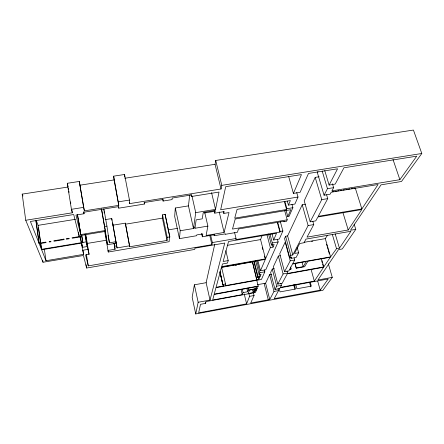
<?xml version="1.0" encoding="UTF-8"?>
<svg xmlns="http://www.w3.org/2000/svg" width="444" height="444" viewBox="0 0 444 444"><rect width="100%" height="100%" fill="white"/><g stroke="black" fill="none" stroke-linecap="round" stroke-linejoin="round"><path stroke-width="0.67" d="M125.347 223.154L129.587 245.793L117.038 247.913L112.654 222.982L112.937 225.191L125.347 223.154L129.665 246.77L167.038 240.443L162.404 218.126L162.521 214.824L165.107 214.402L169.819 236.907L169.414 237.174L169.136 241.697L108.286 252.014L104.634 231.052M284.693 210.684L287.19 219.824L286.53 221.317L283.96 221.756L284.188 221.24L238.417 228.993L237.468 232.24L225.191 234.327L225.313 233.833L214.202 235.72L214.413 234.732L202.325 236.785L202.836 233.899L196.709 234.932L196.581 235.736L179.443 238.633L180.209 230.741L193.495 228.516L195.726 212.643L215.529 209.39L219.025 192.058L191.447 196.492L191.636 194.927L172.189 198.046L172.094 199.6L163.092 201.049L163.148 199.495L144.367 202.508L144.4 204.051L118.792 208.164L118.542 206.837M169.808 237.107L165.107 214.402M167.038 240.443L167.21 237.346L162.521 214.824M189.693 195.088L188.45 205.877L175.308 208.014L174.681 216.417L179.443 238.633M207.875 226.101L194.933 228.272L196.159 219.858L202.214 218.853L203.274 212.426L215.312 210.445L214.763 213.159L224.22 211.599L223.798 213.431L229.015 212.565L224.103 232.44L206.11 235.492L207.875 226.101L204.662 212.182M129.443 202.275L129.698 203.613L221.034 188.989L215.051 164.302L215.723 160.462L413.425 130.059L421.8 153.491L401.504 181.474L381.024 184.854L350.483 230.275L355.766 229.359L354.146 224.109M214.757 244.211L206.133 282.689L194.378 284.804L192.163 297.286L195.732 313.941L322.882 290.304L332.273 277.378L328.366 263.83M221.034 188.989L221.784 185.364L215.723 160.462M195.732 313.941L198.163 302.264L194.378 284.804M85.731 234.171L89.061 254.284L85.598 254.873L88.273 265.889L211.899 244.661L212.349 242.568L210.65 235.22M248.79 293.084L249.584 296.342L246.609 303.829L198.635 312.876L200.527 304.307L205.594 303.374L206.033 301.576L255.394 292.513L256.244 290.598L255.75 288.611M198.163 302.264L210.012 300.089L224.764 243.04L194.938 248.168L194.744 249.423L86.624 268.026L83.466 255.478L43.001 262.243L25.73 220.257L22.2 194.117L68.187 187.007L67.277 183.294L79.298 181.446L84.371 210.867L118.787 205.356L113.658 176.163L124.548 174.486L129.459 200.072L129.698 203.613M225.841 250.671L228.194 260.595L227.478 263.076L222.477 263.958L221.756 266.622L265.523 258.88L270.341 247.591L267.038 234.937M234.582 232.545L236.036 238.511L235.709 239.632L279.903 232.051L280.153 231.474L277.7 222.333M277.445 239.344L278.138 241.952L265.74 269.797L260.467 270.74L265.307 259.396L221.512 267.144L216.062 287.318L223.26 286.019L223.676 284.621L222.86 284.771L219.935 271.378M221.556 267.016L225.508 283.977L224.975 285.708L256.821 279.942L252.42 261.749L254.295 261.422M265.523 258.88L260.573 239.588L262.01 235.808M256.821 279.942L252.42 261.749M256.76 280.253L258.214 286.086L257.892 286.818L255.766 287.201L255.96 286.763L214.125 294.477L212.659 300.05L242.285 294.611L243.079 292.585L242.28 289.255M243.079 292.585L247.674 291.747L248.368 290.054L247.874 288.045M296.709 192.474L297.996 197.042L294.883 204.046L288.428 205.117L290.376 200.549L237.096 209.34L234.715 218.154L286.558 209.507L286.891 208.724L284.909 201.521M332.445 183.772L333.633 187.679L331.923 190.853L399.878 179.681L416.744 156.155L343.956 167.782L335.214 184.071L329.109 185.065L337.573 168.803L308.497 173.449L300.1 192.319L293.417 193.412L301.448 174.575L225.702 186.674L220.657 209.768L297.996 197.042M270.341 247.591L273.038 247.125L274.153 244.561L271.428 245.038L272.311 242.968L270.08 234.471M280.414 221.872L282.878 231.008L279.304 239.039L273.654 240.015L276.54 233.244L228.555 241.481L223.143 261.483L228.194 260.595M256.904 279.742L258.802 279.398L259.807 277.089L257.803 277.639L258.125 276.889L254.251 261.411M258.125 276.889L260.045 276.54L261.055 274.214L259.118 274.564L259.907 272.727L256.921 260.883M252.925 289.538L253.402 292.568L248.102 293.54L249.517 290.132L255.949 288.955L255.705 289.51L256.821 289.305L257.204 288.439L256.71 286.436M253.574 292.18L254.612 291.986L255.134 290.803L254.645 288.816M291.98 204.456L292.89 207.725L289.027 216.422L287.79 216.628L290.831 209.718L235.231 219.003L232.484 229.076L287.19 219.824M252.592 289.272L254.062 295.515L250.71 303.052L269.752 299.528L273.976 291.436L269.652 274.597L271.611 274.248M264.324 269.874L264.824 271.845L261.438 279.448L215.962 287.679L214.224 294.111L258.214 286.086M305.328 204.257L302.214 204.773L287.623 235.908L285.614 236.252L284.554 238.545L289.66 257.498L291.669 257.143L291.02 258.386L296.065 257.492L298.629 252.747L297.18 247.475M319.136 176.745L315.196 177.378L304.201 200.805L310.195 221.811L315.784 220.862L317.86 217.005L361.793 209.551L348.224 229.981L307.026 237.135L313.769 224.597L312.842 221.356M317.976 171.456L317.388 172.705L324.065 195.205L330.125 194.206L331.18 192.235L378.049 184.521L361.866 208.93L318.22 216.328L327.739 198.64L326.568 194.722M269.752 299.528L265.612 283.2L269.652 274.597M274.27 268.67L272.266 269.031L270.629 272.511L274.997 289.471L279.642 288.617L280.07 287.829L328.199 278.987L320.224 290.148L274.209 298.695L278.582 290.587L278.077 288.65M280.303 255.694L278.366 256.033L273.31 266.805L277.8 284.099L282.179 283.3L287.268 273.843L323.543 267.282L314.341 281.13L280.314 287.379L281.418 285.331L280.902 283.355M289.66 257.498L290.776 255.333L285.614 236.252M290.776 255.333L292.796 254.973L308.114 225.569L302.214 204.773M274.997 289.471L276.706 286.191L272.266 269.031M277.8 284.099L283.094 273.954L278.366 256.033M310.195 221.811L321.761 199.633L315.196 177.378M324.065 195.205L327.461 188.689L322.178 171.057M284.515 271.745L290.226 260.817L285.192 242.102L279.737 253.696L284.515 271.745L288.811 270.973L289.643 269.425L291.064 268.898L290.543 266.955M287.057 270.907L287.468 273.471L323.798 266.899L330.319 257.243L307.87 261.261L304.645 266.727L296.248 268.237L295.021 263.719M294.161 258.014L294.705 260.018L292.751 263.647L330.586 256.876L336.535 248.712L339.438 248.196L350.871 231.285L305.971 239.1L304.007 242.751L299.694 243.506L294.461 253.485L298.629 252.747M296.248 268.237L295.221 263.353M296.448 267.882L303.258 266.655L306.243 261.549L292.563 263.997L289.804 269.125L291.064 268.898M304.134 242.319L325.28 238.628L327.572 235.176M355.766 229.359L342.285 248.951L338.472 249.628L317.932 280.009L332.273 277.378M276.706 286.191L281.418 285.331M255.134 290.803L256.244 290.598M273.976 291.436L278.582 290.587M249.584 296.342L254.062 295.515M257.442 284.682L265.612 283.2M248.368 290.054L257.204 288.439M222.96 284.438L225.508 283.977M283.094 273.954L287.651 273.132M290.226 260.817L294.705 260.018M259.907 272.727L264.824 271.845M221.428 267.432L252.336 261.966M235.387 265.334L236.73 265.096M311.533 241.37L312.881 241.131M272.311 242.968L278.138 241.952M308.114 225.569L313.769 224.597M212.349 242.568L236.036 238.511M280.153 231.474L282.878 231.008M227.361 245.316L260.573 239.588M38.556 227.872L41.647 249.767L81.435 243.134L82.473 247.325L87.279 246.52L85.292 234.515M108.081 235.303L109.407 242.807L115.917 241.719L116.112 243.24L107.47 244.688L105.084 231.102M81.418 242.768L82.64 250.272L87.934 249.378L89.061 254.284M108.286 252.014L108.036 250.427L115.046 249.239L114.646 246.204L116.783 245.843M167.21 237.346L169.819 236.907M78.566 232.562L79.343 237.074L73.704 214.524L30.397 221.478L46.004 260.722L83.661 254.351L83 250.316M321.761 199.633L327.739 198.64M80.231 236.175L81.224 242.274L82.762 242.019L82.862 242.435L86.208 241.88L87.279 246.52M80.336 236.597L81.324 242.69L41.475 249.334L38.09 225.352L36.264 220.518M286.891 208.724L292.89 207.725M86.708 243.517L106.532 240.204M168.043 229.931L177.611 228.338M125.436 224.198L162.404 218.126M332.312 191.764L333.66 191.542M335.015 191.32L336.363 191.098M337.712 190.876L339.066 190.654M340.415 190.432L341.763 190.21M343.118 189.988L344.466 189.766M345.815 189.544L347.169 189.322M348.518 189.1L349.866 188.872M351.221 188.65L352.569 188.428M353.918 188.206L355.272 187.984L361.866 208.93M204.39 212.998L214.94 211.261M83.722 211.733L84.055 213.747L75.946 215.051L80.691 234.576L105.256 230.525L101.521 208.885M79.221 236.585L72.1 237.762L72.233 238.245L81.224 236.757L81.008 235.42M105.3 219.614L111.738 218.565L117.038 247.913M164.707 214.68L165.096 214.619M327.461 188.689L333.633 187.679M104.618 226.473L106.921 226.096L103.924 209.196M38.09 225.352L75.436 219.314M67.277 183.294L71.44 209.318L83.627 207.376L84.371 210.867M118.431 201.831L129.459 200.072M221.784 185.364L421.8 153.491M25.73 220.257L72.322 212.798L71.889 210.084M80.081 185.17L114.064 179.914L113.658 176.163M124.836 178.249L215.051 164.302M22.2 194.117L22.949 196.048M392.996 159.468L399.878 179.681M342.807 212.177L348.224 229.981M324.742 170.574L329.109 185.065M335.231 234.01L339.438 248.196M332.345 234.515L336.535 248.712M325.28 238.628L330.586 256.876M326.54 244.217L327.106 246.17M327.483 247.475L328.049 249.428M328.427 250.732L329.376 253.985M321.367 258.391L323.798 266.899M321.672 260.745L322.233 262.704M322.61 264.014L323.165 265.973M288.589 176.218L293.417 193.412M317.699 281.146L320.224 290.148M311.089 269.475L314.341 281.13M310.256 282.306L311.311 286.13L296.881 288.794L295.848 284.954M287.329 201.149L288.428 205.117M309.573 282.445L310.806 286.896M302.014 262.138L303.258 266.655M284.404 201.659L286.558 209.507M285.98 210.04L287.79 216.628M287.623 235.908L292.796 254.973M290.67 257.087L291.02 258.386M290.559 267.904L290.903 269.197M294.3 284.565L295.504 289.05L280.031 291.902L279.193 288.683M277.284 222.272L279.903 232.051M293.673 284.698L294.872 289.166M272.089 234.082L273.654 240.015M272.339 244.461L273.038 247.125M268.542 233.994L271.428 245.038M262.238 247.441L262.748 249.434M264.452 256.071L264.968 258.064M264.152 283.466L268.281 299.8M257.786 260.14L260.467 270.74M71.44 209.318L72.322 212.798M259.368 273.848L260.045 276.54M255.666 260.828L259.118 274.564M258.303 277.4L258.802 279.398M253.774 261.533L257.803 277.639M82.64 250.272L83.661 254.351M253.962 289.349L254.612 291.986M81.224 242.274L81.324 242.69M246.864 288.417L247.674 291.747M81.224 236.757L80.908 235.453L105.395 231.407L107.47 244.688M244.228 293.961L246.609 303.829M223.321 211.449L223.798 213.431M241.014 289.322L242.285 294.611M219.214 211.932L224.103 232.44M211.555 192.613L215.529 209.39M214.136 210.5L214.763 213.159M213.891 234.399L214.202 235.72M220.141 272.566L223.26 286.019M219.991 272.383L222.86 284.771M209.757 235.37L211.899 244.661M201.576 233.461L202.325 236.785M191.913 195.765L195.726 212.643M190.992 194.483L191.447 196.492M194.633 226.94L194.933 228.272M206.133 282.689L210.012 300.089M188.45 205.877L193.495 228.516M205.3 302.048L205.594 303.374M175.308 208.014L180.209 230.741M84.055 213.747L83.727 212.232L118.631 206.638L118.792 208.164M162.671 199.023L163.092 201.049M144.128 202.697L144.4 204.051M114.064 179.914L118.787 205.356M114.163 243.512L114.646 246.204M113.969 243.24L115.046 249.239M101.482 209.124L105.256 230.525M79.298 181.446L83.627 207.376M85.459 234.404L87.934 249.378M84.982 234.438L86.208 241.88M86.413 254.54L88.273 265.889M81.646 234.993L82.862 242.435M81.657 235.242L82.762 242.019M86.081 264.707L86.624 268.026M78.277 218.687L79.698 227.389M79.914 228.727L80.131 230.064M80.353 231.407L80.569 232.745M77.511 214.624L80.469 232.767M77.4 214.369L80.691 234.576M81.824 243.318L82.473 247.325M68.404 188.367L68.626 189.721M68.842 191.081L69.059 192.435M70.579 201.937L70.801 203.297M103.702 209.035L103.902 210.356M104.101 211.683L104.301 213.003M106.921 226.096L109.407 242.807M44.356 249.151L46.004 260.722M42.713 260.201L43.001 262.243M36.003 220.668L39.233 243.706L46.065 242.574L45.887 242.091L39.044 243.223L35.809 220.152M111.738 218.565L111.949 220.196M129.587 245.793L129.665 246.77M124.548 174.486L124.742 176.995M50.771 241.286L49.179 241.547L49.356 242.03L50.943 241.769L50.771 241.286M63.925 239.111L53.846 240.776L54.013 241.259L64.075 239.594L63.925 239.111M68.97 238.278L66.245 238.728L66.389 239.211L69.114 238.761L68.97 238.278"/></g></svg>
